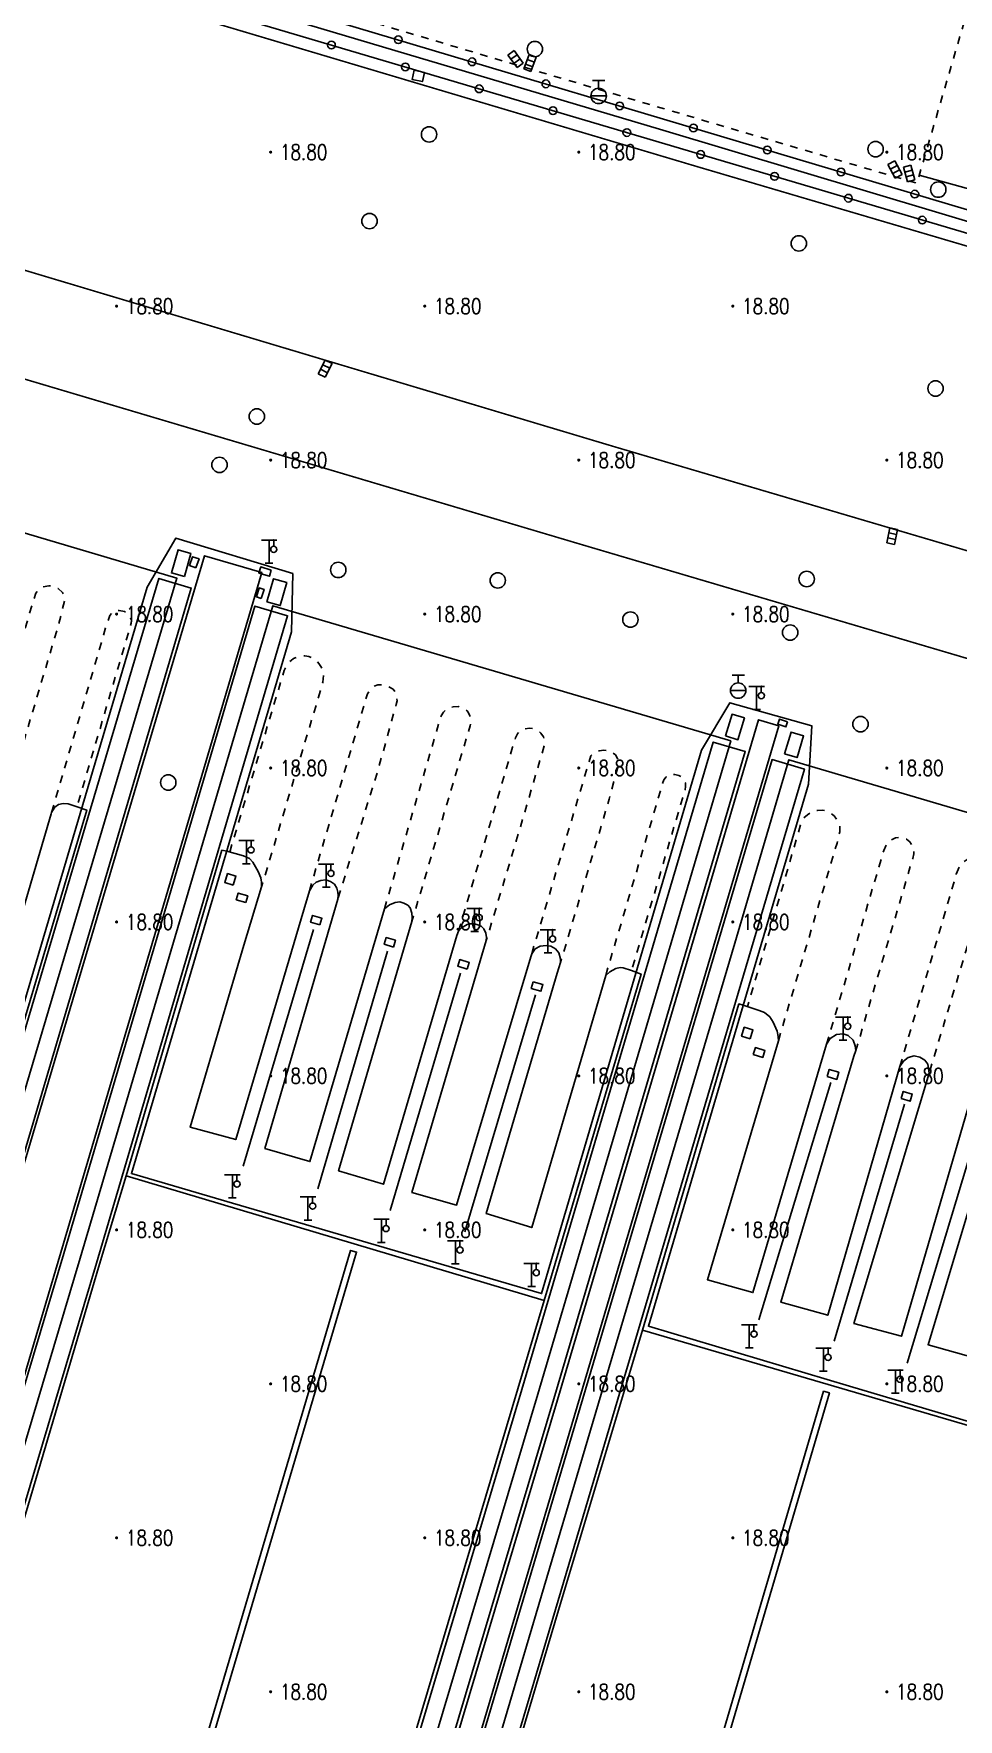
# Model space of a CAD drawing. Extents: x 404846 to 408477, y 3390929 to 3392894.
# Drawn here: x 406166 to 406226, y 3392022.6 to 3392132.1 of the extents above; entities that cross this region are included whole.
import ezdxf
from ezdxf.enums import TextEntityAlignment as Align

# ---------------------------------------------------------------- set-up
doc = ezdxf.new("R2010")
doc.units = 0
doc.header["$LTSCALE"] = 0.5
doc.header["$PDSIZE"] = 0.2
doc.linetypes.add('X6', pattern=[2, 1, -1])
doc.layers.get('0').update_dxf_attribs({"linetype": 'CONTINUOUS'})
for name, color, linetype in [('3221', 6, 'CONTINUOUS'), ('DLSS', 4, 'CONTINUOUS'), ('DMTZ', 3, 'CONTINUOUS'), ('FZTZ', 7, 'CONTINUOUS'), ('GCD', 1, 'CONTINUOUS'), ('GXYZ', 2, 'CONTINUOUS'), ('JMD', 6, 'CONTINUOUS'), ('SXSS', 5, 'CONTINUOUS'), ('ZBTZ', 3, 'CONTINUOUS')]:
    doc.layers.add(name, color=color, linetype=linetype)
doc.layers.add('ASSIST', color=7, linetype='CONTINUOUS', plot=False)
doc.styles.add('HZ', font='rs.shx', dxfattribs={"width": 0.8, "bigfont": 'hztxt.shx'})
doc.linetypes.add('10421', pattern='A,2,[150,AAA.SHX,S=0.5,R=0,X=0,Y=0.5],1e-11', length=2)
doc.linetypes.add('1161', pattern='A,0,[149,AAA.SHX,S=0.15,R=0,X=0,Y=0],-1.6', length=1.6)
doc.linetypes.add('444', pattern='A,4.5,[145,AAA.SHX,S=1,R=0,X=0,Y=1],4.5,-0.5,[146,AAA.SHX,S=1,R=0,X=0,Y=0],-0.5', length=10)
doc.linetypes.add('447', pattern='A,8,-1,[148,AAA.SHX,S=1,R=0,X=0,Y=0],-1', length=10)

# ---------------------------------------------------------------- blocks, each defined once
blk = doc.blocks.new('gc063')
for p, q in [((-1, 3), (1, 3)), ((0, 0), (0, 3)), ((0.6, 3), (0.6, 2.2)), ((-0.5, 0), (0.5, 0))]:
    blk.add_line(p, q)
blk.add_circle((0.6, 1.8), 0.4)
blk.add_point((0.6, 3))
blk.add_point((0.6, 3))
blk = doc.blocks.new('GC200')
at = {"linetype": 'Continuous', "const_width": 0.2, "flags": 128}
blk.add_lwpolyline([(-0.1, 0, 1), (0.1, 0, 1)], format="xyb", close=True, dxfattribs=at)
blk = doc.blocks.new('gc188')
blk.add_circle((0, 0), 1)
blk = doc.blocks.new('gc041')
for p, q in [((-1, 0.5), (1, 0.5)), ((-1, -0.5), (-1, 0.5)), ((-0.33, 0.5), (-0.33, -0.5)), ((0.33, 0.5), (0.33, -0.5)), ((1, 0.5), (1, -0.5)), ((1, -0.5), (-1, -0.5))]:
    blk.add_line(p, q)
blk = doc.blocks.new('gc133')
for p, q in [((-1, 0), (1, 0)), ((-0.8, 2), (0.8, 2)), ((0, 1), (0, 2))]:
    blk.add_line(p, q)
blk.add_circle((0, 0), 1)
blk = doc.blocks.new('gc170')
at = {"linetype": 'Continuous'}
blk.add_circle((0, 0), 0.5, dxfattribs=at)

msp = doc.modelspace()

# ---------------------------------------------------------------- linework, layer by layer
at = {"layer": '3221', "color": 6}
for points in [[(406139.516, 3391976.278, 18.672), (406156.356, 3392033.027, 18.817), (406175.268, 3392096.705, 18.795), (406145.551, 3392105.531, 18.795), (406126.639, 3392041.852, 18.817), (406126.637, 3392041.846, 18.817), (406109.792, 3391985.08, 18.672)], [(406189.698, 3392013.546, 18.654), (406198.701, 3392043.718, 18.959), (406211.224, 3392086.141, 18.67), (406181.493, 3392094.918, 18.67), (406168.982, 3392052.538, 18.959), (406159.992, 3392022.41, 18.654)], [(406118.105, 3391757.835, 18.986), (406127.298, 3391788.966, 18.837), (406136.724, 3391820.826, 18.808), (406141.721, 3391837.566, 18.808), (406147.57, 3391857.138, 18.808), (406154.803, 3391881.588, 18.747), (406162.354, 3391906.986, 18.735), (406168.627, 3391928.256, 18.832), (406172.558, 3391941.617, 18.865), (406188.104, 3391994.011, 18.789), (406188.096, 3391993.982, 18.789), (406198.76, 3392030.051, 18.76), (406211.491, 3392073.007, 18.649), (406215.005, 3392084.915, 18.649), (406244.737, 3392076.141, 18.649)]]:
    msp.add_polyline3d(points, dxfattribs=at)
at = {"layer": 'ASSIST', "linetype": 'Continuous', "flags": 128}
for points, elevation in [([(406232.757, 3392118.789), (406169.645, 3392137.658), (406129.565, 3392149.589), (406071.696, 3392166.666)], 18.853), ([(406166.131, 3392137.019), (406235.242, 3392116.532), (406238.559, 3392115.699), (406241.642, 3392116.102), (406243.008, 3392116.595), (406245.947, 3392118.69)], 18.88)]:
    msp.add_lwpolyline(points, dxfattribs=dict(at, elevation=elevation))
at = {"layer": 'DLSS', "linetype": 'Continuous', "const_width": 0.1, "flags": 128}
for points, elevation in [([(405956.742, 3392178.449), (406005.467, 3392164.024), (406051.337, 3392150.407), (406087.518, 3392139.758), (406125.857, 3392128.358), (406161.319, 3392117.927), (406203.686, 3392105.242), (406244.726, 3392093.133), (406283.477, 3392081.6), (406308.291, 3392074.282)], 18.633), ([(406166.707, 3392136.046), (406209.102, 3392123.422)], 18.552), ([(406209.102, 3392123.422), (406237.762, 3392114.973)], 18.559), ([(406159.395, 3392111.42), (406201.788, 3392098.818)], 18.552), ([(406201.788, 3392098.818), (406242.81, 3392086.697)], 18.569)]:
    msp.add_lwpolyline(points, dxfattribs=dict(at, elevation=elevation))
at = {"layer": 'DLSS', "linetype": 'X6', "flags": 128}
for points, elevation in [([(406055.04, 3392172.216), (406060.618, 3392170.619), (406060.796, 3392170.085), (406060.985, 3392169.945), (406061.188, 3392169.897), (406061.483, 3392169.971), (406061.694, 3392170.263), (406126.44, 3392151.074), (406127.843, 3392150.615), (406166.856, 3392139.042), (406174.754, 3392136.763), (406174.891, 3392136.226), (406175.131, 3392136.084), (406175.408, 3392136.059), (406175.603, 3392136.099), (406175.909, 3392136.402), (406206.394, 3392127.344), (406223.304, 3392122.36), (406227.496, 3392136.638), (406234.773, 3392134.505), (406236.258, 3392134.046), (406250.889, 3392129.777)], 18.843), ([(406162.315, 3392082.916), (406165.903, 3392095.095), (406166.109, 3392095.735), (406166.285, 3392095.953), (406166.578, 3392096.143), (406166.949, 3392096.213), (406167.266, 3392096.185), (406167.566, 3392096.035), (406167.839, 3392095.769), (406167.978, 3392095.482), (406167.999, 3392095.285), (406167.568, 3392093.622), (406164.286, 3392082.594)], 18.78), ([(406167.141, 3392081.493), (406170.727, 3392093.765), (406170.919, 3392094.279), (406171.075, 3392094.464), (406171.239, 3392094.578), (406171.515, 3392094.617), (406171.861, 3392094.535), (406172.078, 3392094.417), (406172.205, 3392094.229), (406172.32, 3392093.976), (406172.308, 3392093.784), (406168.794, 3392081.904)], 18.72), ([(406178.7, 3392078.923), (406182.229, 3392090.702), (406182.462, 3392091.152), (406182.682, 3392091.358), (406182.849, 3392091.482), (406183.249, 3392091.637), (406183.582, 3392091.668), (406183.842, 3392091.617), (406184.112, 3392091.505), (406184.294, 3392091.36), (406184.493, 3392091.17), (406184.624, 3392090.98), (406184.71, 3392090.762), (406184.785, 3392090.486), (406184.753, 3392089.946), (406180.774, 3392076.666)], 18.848), ([(406183.877, 3392076.405), (406187.483, 3392088.674), (406187.648, 3392089.197), (406187.855, 3392089.523), (406188.07, 3392089.696), (406188.318, 3392089.789), (406188.709, 3392089.79), (406189.015, 3392089.669), (406189.315, 3392089.492), (406189.464, 3392089.271), (406189.53, 3392089.008), (406189.561, 3392088.744), (406189.509, 3392088.507), (406188.324, 3392084.227), (406185.71, 3392075.851)], 18.797), ([(406188.745, 3392075.225), (406192.423, 3392087.764), (406192.576, 3392088.011), (406192.829, 3392088.247), (406193.202, 3392088.36), (406193.544, 3392088.377), (406193.907, 3392088.26), (406194.157, 3392088.053), (406194.298, 3392087.765), (406194.356, 3392087.45), (406194.307, 3392087.128), (406190.532, 3392074.42)], 18.77), ([(406193.56, 3392073.771), (406197.064, 3392085.74), (406197.26, 3392086.343), (406197.375, 3392086.601), (406197.558, 3392086.795), (406197.811, 3392086.926), (406198.167, 3392086.968), (406198.407, 3392086.931), (406198.694, 3392086.807), (406198.897, 3392086.652), (406199.067, 3392086.393), (406199.163, 3392086.076), (406199.122, 3392085.819), (406197.304, 3392079.639), (406195.353, 3392073.179)], 18.801), ([(406198.309, 3392072.319), (406202.031, 3392084.809), (406202.152, 3392085.167), (406202.36, 3392085.358), (406202.675, 3392085.484), (406202.977, 3392085.535), (406203.241, 3392085.5), (406203.536, 3392085.405), (406203.746, 3392085.229), (406203.897, 3392084.963), (406203.927, 3392084.716), (406203.893, 3392084.421), (406203.338, 3392082.355), (406200.173, 3392071.738)], 18.766), ([(406203.106, 3392070.912), (406206.801, 3392083.362), (406206.89, 3392083.614), (406207.036, 3392083.799), (406207.288, 3392083.941), (406207.587, 3392083.957), (406207.846, 3392083.898), (406208.113, 3392083.74), (406208.206, 3392083.607), (406208.283, 3392083.422), (406208.281, 3392083.167), (406208.258, 3392082.968), (406204.789, 3392071.234)], 18.81), ([(406214.318, 3392066.669), (406218.124, 3392079.501), (406218.308, 3392080.23), (406218.304, 3392080.604), (406218.168, 3392080.94), (406217.94, 3392081.278), (406217.58, 3392081.537), (406217.176, 3392081.65), (406216.863, 3392081.628), (406216.503, 3392081.54), (406216.201, 3392081.341), (406215.961, 3392081.123), (406215.818, 3392080.874), (406212.32, 3392068.888)], 18.75), ([(406217.448, 3392066.436), (406221.158, 3392079.024), (406221.362, 3392079.477), (406221.598, 3392079.683), (406221.929, 3392079.849), (406222.298, 3392079.863), (406222.631, 3392079.759), (406222.846, 3392079.584), (406223.003, 3392079.363), (406223.101, 3392079.052), (406223.103, 3392078.815), (406223.039, 3392078.501), (406219.348, 3392066.041)], 18.75), ([(406222.212, 3392064.994), (406225.868, 3392077.474), (406226.061, 3392077.963), (406226.307, 3392078.273), (406226.637, 3392078.472), (406226.971, 3392078.475), (406227.411, 3392078.37), (406227.635, 3392078.192), (406227.857, 3392077.812), (406227.929, 3392077.508), (406227.896, 3392077.26), (406226.948, 3392074.015), (406224.103, 3392064.556)], 18.718)]:
    msp.add_lwpolyline(points, dxfattribs=dict(at, elevation=elevation))
at = {"layer": 'DMTZ', "linetype": '10421', "flags": 128}
for points, elevation in [([(406142.511, 3392089.689), (406143.994, 3392089.239), (406144.089, 3392089.181), (406144.224, 3392089.015), (406144.709, 3392088.208), (406144.903, 3392087.685), (406140.146, 3392071.794), (406143.144, 3392070.853), (406147.913, 3392087.069), (406148.097, 3392087.32), (406148.306, 3392087.552), (406148.476, 3392087.663), (406148.734, 3392087.724), (406149.03, 3392087.712), (406149.267, 3392087.646), (406149.521, 3392087.502), (406149.656, 3392087.345), (406149.789, 3392087.147), (406149.812, 3392086.768), (406149.756, 3392086.469), (406144.959, 3392070.337), (406147.947, 3392069.493), (406149.057, 3392073.27), (406152.725, 3392085.672), (406152.901, 3392085.916), (406153.068, 3392086.123), (406153.351, 3392086.253), (406153.565, 3392086.324), (406153.858, 3392086.361), (406154.134, 3392086.282), (406154.384, 3392086.061), (406154.576, 3392085.688), (406154.597, 3392085.38), (406154.569, 3392085.138), (406149.744, 3392068.944), (406152.719, 3392068.043), (406157.56, 3392084.385), (406157.843, 3392084.71), (406158.132, 3392084.882), (406158.507, 3392084.963), (406158.814, 3392084.896), (406159.157, 3392084.743), (406159.349, 3392084.416), (406159.431, 3392084.115), (406159.43, 3392083.755), (406154.526, 3392067.511), (406157.533, 3392066.649), (406162.315, 3392082.916), (406162.452, 3392083.141), (406162.618, 3392083.319), (406162.789, 3392083.424), (406163.006, 3392083.506), (406163.29, 3392083.522), (406163.674, 3392083.409), (406163.96, 3392083.237), (406164.137, 3392083.009), (406164.286, 3392082.594), (406159.337, 3392066.115), (406162.342, 3392065.224), (406167.114, 3392081.405), (406167.141, 3392081.493), (406167.347, 3392081.838), (406167.584, 3392082.016), (406167.878, 3392082.067), (406168.22, 3392082.042), (406168.736, 3392081.875), (406169.424, 3392081.646), (406163.135, 3392060.544), (406135.957, 3392068.541), (406142.381, 3392089.727), (406142.511, 3392089.689)], 19.078), ([(406178.503, 3392078.975), (406179.606, 3392078.683), (406179.975, 3392078.506), (406180.205, 3392078.264), (406180.556, 3392077.657), (406180.725, 3392077.256), (406180.759, 3392076.958), (406180.774, 3392076.666), (406179.616, 3392072.877), (406176.143, 3392061.047), (406179.091, 3392060.24), (406183.509, 3392075.165), (406183.877, 3392076.405), (406184.101, 3392076.779), (406184.305, 3392076.958), (406184.609, 3392077.083), (406184.937, 3392077.116), (406185.238, 3392076.999), (406185.495, 3392076.842), (406185.645, 3392076.582), (406185.722, 3392076.324), (406185.732, 3392076.088), (406185.71, 3392075.851), (406180.983, 3392059.675), (406183.903, 3392058.821), (406188.745, 3392075.225), (406189.064, 3392075.49), (406189.438, 3392075.646), (406189.753, 3392075.678), (406190.011, 3392075.595), (406190.254, 3392075.466), (406190.422, 3392075.29), (406190.531, 3392074.96), (406190.542, 3392074.641), (406190.532, 3392074.42), (406185.767, 3392058.216), (406188.676, 3392057.346), (406193.454, 3392073.497), (406193.56, 3392073.771), (406193.741, 3392073.992), (406194.117, 3392074.215), (406194.267, 3392074.251), (406194.59, 3392074.25), (406194.806, 3392074.2), (406195.016, 3392074.104), (406195.192, 3392073.928), (406195.318, 3392073.655), (406195.37, 3392073.378), (406195.353, 3392073.179), (406190.525, 3392056.817), (406193.424, 3392055.987), (406198.243, 3392072.11), (406198.309, 3392072.319), (406198.535, 3392072.624), (406198.851, 3392072.812), (406199.233, 3392072.859), (406199.556, 3392072.815), (406199.848, 3392072.643), (406200.066, 3392072.364), (406200.167, 3392071.993), (406200.173, 3392071.738), (406199.956, 3392071.046), (406195.353, 3392055.441), (406198.311, 3392054.533), (406203.106, 3392070.912), (406203.372, 3392071.148), (406203.772, 3392071.348), (406204.05, 3392071.423), (406204.247, 3392071.401), (406204.789, 3392071.234), (406205.401, 3392070.989), (406199.12, 3392049.804), (406171.97, 3392057.893), (406178.198, 3392079.039), (406178.503, 3392078.975)], 19.095), ([(406212.042, 3392068.982), (406213.074, 3392068.635), (406213.408, 3392068.492), (406213.756, 3392068.227), (406213.985, 3392067.868), (406214.246, 3392067.278), (406214.308, 3392066.933), (406214.318, 3392066.669), (406209.711, 3392051.141), (406212.668, 3392050.304), (406217.448, 3392066.436), (406217.683, 3392066.819), (406218.099, 3392067.068), (406218.518, 3392067.12), (406218.859, 3392067.001), (406219.172, 3392066.708), (406219.306, 3392066.34), (406219.348, 3392066.041), (406219.227, 3392065.661), (406214.48, 3392049.679), (406217.524, 3392048.84), (406222.212, 3392064.994), (406222.443, 3392065.333), (406222.744, 3392065.57), (406223.13, 3392065.678), (406223.492, 3392065.6), (406223.826, 3392065.393), (406224.011, 3392065.142), (406224.072, 3392064.861), (406224.103, 3392064.556), (406219.227, 3392048.307), (406222.308, 3392047.467), (406227.077, 3392063.819), (406227.188, 3392063.974), (406227.535, 3392064.235), (406227.942, 3392064.324), (406228.203, 3392064.306), (406228.497, 3392064.151), (406228.746, 3392063.934), (406228.863, 3392063.656), (406228.955, 3392063.298), (406224.041, 3392046.915), (406227.057, 3392046.07), (406231.824, 3392062.181), (406231.91, 3392062.402), (406232.061, 3392062.577), (406232.396, 3392062.803), (406232.78, 3392062.899), (406233.068, 3392062.848), (406233.396, 3392062.682), (406233.573, 3392062.475), (406233.696, 3392062.259), (406233.702, 3392061.99), (406233.696, 3392061.726), (406228.842, 3392045.457), (406231.854, 3392044.6), (406236.592, 3392060.782), (406236.754, 3392061.061), (406237.133, 3392061.349), (406237.483, 3392061.456), (406237.784, 3392061.451), (406238.13, 3392061.382), (406238.304, 3392061.336), (406238.972, 3392061.043), (406232.634, 3392039.927), (406205.505, 3392047.861), (406211.751, 3392069.057), (406212.042, 3392068.982)], 19.08)]:
    msp.add_lwpolyline(points, close=True, dxfattribs=dict(at, elevation=elevation))
at = {"layer": 'FZTZ', "linetype": 'Continuous', "flags": 128}
for points, elevation in [([(406190.666, 3392129.701), (406191.341, 3392129.559), (406191.215, 3392128.962), (406190.54, 3392129.104), (406190.666, 3392129.701)], 18.973), ([(406176.511, 3392097.378), (406176.712, 3392097.957), (406176.289, 3392098.103), (406176.089, 3392097.524), (406176.511, 3392097.378)], 20.188), ([(406181.396, 3392097.231), (406180.716, 3392097.438), (406180.596, 3392097.044), (406181.276, 3392096.837), (406181.396, 3392097.231)], 19.77), ([(406180.743, 3392095.39), (406180.928, 3392095.976), (406180.62, 3392096.073), (406180.435, 3392095.488), (406180.743, 3392095.39)], 19.38), ([(406214.917, 3392087.38), (406214.38, 3392087.553), (406214.273, 3392087.218), (406214.81, 3392087.045), (406214.917, 3392087.38)], 19.499), ([(406178.921, 3392076.775), (406179.104, 3392077.354), (406178.56, 3392077.526), (406178.377, 3392076.947), (406178.921, 3392076.775)], 20.823), ([(406212.49, 3392066.792), (406212.667, 3392067.365), (406212.104, 3392067.539), (406211.927, 3392066.965), (406212.49, 3392066.792)], 20.826)]:
    msp.add_lwpolyline(points, close=True, dxfattribs=dict(at, elevation=elevation))
at = {"layer": 'JMD', "linetype": '447', "flags": 128}
for points, elevation in [([(406166.638, 3392137.783), (406206.595, 3392125.862)], 21.76), ([(406206.595, 3392125.862), (406238.173, 3392116.407)], 21.661)]:
    msp.add_lwpolyline(points, dxfattribs=dict(at, elevation=elevation))
at = {"layer": 'JMD', "linetype": '444', "flags": 128}
for points, elevation in [([(406136.239, 3392068.718), (406162.904, 3392060.944), (406173.342, 3392096.123), (406175.209, 3392099.315), (406182.791, 3392097.007), (406182.71, 3392093.224), (406172.32, 3392058.036), (406178.884, 3392056.105), (406198.944, 3392050.239), (406209.337, 3392085.544), (406211.163, 3392088.622), (406216.493, 3392087.114), (406216.282, 3392083.333), (406205.879, 3392048.124), (406218.931, 3392044.238)], 20.634), ([(406218.931, 3392044.238), (406232.41, 3392040.216), (406242.856, 3392075.451), (406244.769, 3392078.568), (406250.42, 3392077.007), (406263.906, 3392072.997), (406265.03, 3392064.193), (406262.329, 3392055.298), (406263.746, 3392054.783), (406257.2, 3392032.823), (406268.326, 3392029.606), (406278.775, 3392064.761), (406280.58, 3392067.944), (406287.848, 3392065.797)], 20.691), ([(406179.584, 3392058.523), (406184.149, 3392073.897)], 20.271), ([(406188.935, 3392072.491), (406184.431, 3392057.051)], 20.189), ([(406189.118, 3392055.648), (406193.681, 3392071.058)], 20.216), ([(406198.545, 3392069.644), (406193.963, 3392054.245)], 20.184), ([(406213.052, 3392048.541), (406217.725, 3392063.95)], 20.25), ([(406222.5, 3392062.543), (406217.932, 3392047.151)], 20.226), ([(406222.689, 3392045.716), (406227.301, 3392061.078)], 20.141)]:
    msp.add_lwpolyline(points, dxfattribs=dict(at, elevation=elevation))
at = {"layer": 'JMD', "linetype": 'Continuous', "flags": 128}
for points, elevation in [([(406179.738, 3392075.634), (406179.127, 3392075.817), (406179.257, 3392076.251), (406179.868, 3392076.068), (406179.738, 3392075.634)], 21.011), ([(406184.56, 3392074.186), (406183.948, 3392074.37), (406184.078, 3392074.804), (406184.691, 3392074.62), (406184.56, 3392074.186)], 21.004), ([(406189.332, 3392072.753), (406188.732, 3392072.933), (406188.863, 3392073.367), (406189.462, 3392073.187), (406189.332, 3392072.753)], 20.997), ([(406194.125, 3392071.313), (406193.503, 3392071.5), (406193.633, 3392071.934), (406194.255, 3392071.747), (406194.125, 3392071.313)], 20.99), ([(406198.408, 3392070.5), (406199.03, 3392070.313), (406198.899, 3392069.879), (406198.278, 3392070.066), (406198.408, 3392070.5)], 20.998), ([(406212.691, 3392065.763), (406213.304, 3392065.581), (406213.441, 3392066.041), (406212.827, 3392066.224), (406212.691, 3392065.763)], 21.075), ([(406217.484, 3392064.339), (406218.105, 3392064.155), (406218.242, 3392064.615), (406217.621, 3392064.799), (406217.484, 3392064.339)], 21.096), ([(406222.283, 3392062.913), (406222.875, 3392062.737), (406223.012, 3392063.197), (406222.42, 3392063.373), (406222.283, 3392062.913)], 21.092)]:
    msp.add_lwpolyline(points, close=True, dxfattribs=dict(at, elevation=elevation))
at = {"layer": 'SXSS', "linetype": 'Continuous', "flags": 128}
for points, elevation in [([(406128.072, 3391855.739), (406119.87, 3391827.953), (406111.958, 3391801.309), (406108.64, 3391790.16), (406109.023, 3391790.046), (406112.341, 3391801.195), (406120.254, 3391827.84), (406128.455, 3391855.626), (406128.455, 3391855.625), (406131.254, 3391865.077), (406138.742, 3391890.282), (406146.928, 3391917.813), (406146.928, 3391917.814), (406186.932, 3392052.936), (406186.549, 3392053.049), (406146.544, 3391917.927)], 18.735), ([(406209.824, 3392018.671), (406217.251, 3392043.901), (406217.635, 3392043.788), (406210.208, 3392018.558), (406210.208, 3392018.557), (406197.774, 3391976.516), (406182.073, 3391923.47)], 18.802)]:
    msp.add_lwpolyline(points, dxfattribs=dict(at, elevation=elevation))
at = {"layer": 'ZBTZ', "linetype": '1161', "flags": 128}
for points, elevation in [([(406223.458, 3392122.886), (406234.493, 3392119.823), (406234.714, 3392119.831), (406235.133, 3392120.022), (406235.353, 3392120.274), (406235.56, 3392120.569), (406236.32, 3392123.091), (406236.478, 3392123.311), (406236.722, 3392123.351), (406238.352, 3392122.856), (406238.847, 3392122.881), (406240.098, 3392123.351), (406241.065, 3392123.984), (406242.589, 3392125.294), (406244.699, 3392127.37), (406245.471, 3392127.912), (406245.981, 3392127.983), (406246.598, 3392127.74), (406246.918, 3392127.559), (406247.183, 3392127.077)], 19.012), ([(406205.505, 3392047.861), (406200.042, 3392029.671), (406189.343, 3391993.643), (406173.798, 3391941.25), (406169.867, 3391927.891), (406163.624, 3391906.609), (406156.073, 3391881.211), (406148.84, 3391856.76), (406142.99, 3391837.187), (406137.988, 3391820.45), (406128.562, 3391788.592), (406119.339, 3391757.469), (406111.434, 3391730.771), (406108.954, 3391731.505), (406117.002, 3391758.61), (406126.074, 3391789.328), (406135.501, 3391821.189), (406140.526, 3391837.923), (406146.375, 3391857.493), (406153.608, 3391881.943), (406161.158, 3391907.34), (406167.411, 3391928.611), (406171.334, 3391941.978), (406186.881, 3391994.374), (406197.556, 3392030.407), (406210.287, 3392073.363), (406214.344, 3392087.111), (406213.021, 3392087.515), (406199.98, 3392043.338), (406190.977, 3392013.165), (406188.438, 3392004.688), (406176.55, 3391964.64), (406167.315, 3391933.362), (406161.881, 3391915.057), (406153.761, 3391887.58), (406148.026, 3391868.255), (406144.994, 3391857.995), (406141.462, 3391846.064), (406136.688, 3391830.142), (406131.222, 3391811.658), (406124.421, 3391788.827), (406117.093, 3391764.049), (406107.545, 3391731.773), (406108.914, 3391731.379), (406117.026, 3391758.667), (406126.08, 3391789.326), (406135.507, 3391821.188), (406140.502, 3391837.93), (406146.351, 3391857.5), (406153.583, 3391881.95), (406161.134, 3391907.348), (406167.385, 3391928.622), (406171.317, 3391941.983), (406186.864, 3391994.379)], 18.804), ([(406171.97, 3392057.893), (406170.255, 3392052.16), (406161.305, 3392022.025), (406158.771, 3392013.539), (406146.881, 3391973.409), (406137.633, 3391942.178), (406132.189, 3391923.854), (406124.069, 3391896.372), (406118.334, 3391877.049), (406115.299, 3391866.779), (406111.769, 3391854.855), (406106.998, 3391838.92), (406101.542, 3391820.468), (406094.74, 3391797.636), (406087.404, 3391772.829), (406077.872, 3391740.618), (406076.297, 3391735.343)], 18.804), ([(406076.297, 3391735.343), (406103.507, 3391727.246), (406105.095, 3391732.551), (406114.601, 3391764.786), (406121.929, 3391789.567), (406128.731, 3391812.398), (406134.195, 3391830.879), (406138.939, 3391846.814), (406142.471, 3391858.742), (406145.503, 3391869.003), (406151.238, 3391888.327), (406159.357, 3391915.804), (406164.801, 3391934.103), (406174.117, 3391965.375), (406185.9, 3392005.47), (406188.425, 3392013.926), (406199.12, 3392049.804)], 18.799)]:
    msp.add_lwpolyline(points, dxfattribs=dict(at, elevation=elevation))
for points, elevation in [([(406175.756, 3392096.816), (406174.921, 3392097.053), (406175.349, 3392098.556), (406176.183, 3392098.319), (406175.756, 3392096.816)], 18.838), ([(406140.778, 3391975.904), (406123.308, 3391916.916), (406117.777, 3391898.23), (406113.103, 3391882.532), (406108.929, 3391868.443), (406104.59, 3391853.722), (406097.981, 3391831.353), (406092.522, 3391812.931), (406087.466, 3391795.908), (406080.886, 3391773.695), (406071.082, 3391740.711), (406074.851, 3391739.595), (406084.929, 3391773.561), (406092.265, 3391798.371), (406099.067, 3391821.202), (406104.522, 3391839.652), (406109.287, 3391855.593), (406112.816, 3391867.513), (406115.851, 3391877.784), (406121.586, 3391897.108), (406129.706, 3391924.59), (406135.151, 3391942.915), (406144.364, 3391974.153), (406156.255, 3392014.287), (406158.79, 3392022.776), (406167.73, 3392052.91), (406180.779, 3392097.085), (406177.06, 3392098.167), (406157.604, 3392032.656), (406140.778, 3391975.904)], 18.808), ([(406155.296, 3392033.342), (406174.109, 3392096.688), (406176.2, 3392096.067), (406157.461, 3392032.699), (406140.622, 3391975.951), (406123.162, 3391916.959), (406117.63, 3391898.274), (406112.956, 3391882.575), (406108.782, 3391868.486), (406104.392, 3391853.781), (406097.783, 3391831.411), (406092.324, 3391812.99), (406087.268, 3391795.967), (406080.688, 3391773.754), (406071.497, 3391742.696), (406069.388, 3391743.321), (406078.608, 3391774.37), (406085.189, 3391796.584), (406090.245, 3391813.607), (406095.704, 3391832.027), (406102.313, 3391854.397), (406106.678, 3391869.11), (406110.852, 3391883.2), (406115.527, 3391898.898), (406121.057, 3391917.582), (406138.497, 3391976.58), (406155.296, 3392033.342)], 18.837), ([(406181.117, 3392095.171), (406181.545, 3392096.674), (406182.408, 3392096.429), (406181.98, 3392094.926), (406181.117, 3392095.171)], 18.829), ([(406156.404, 3392014.243), (406144.513, 3391974.109), (406135.304, 3391942.867), (406129.896, 3391924.534), (406121.775, 3391897.052), (406116.04, 3391877.728), (406113.005, 3391867.457), (406109.476, 3391855.537), (406104.67, 3391839.608), (406099.215, 3391821.158), (406092.413, 3391798.327), (406085.076, 3391773.517), (406075.617, 3391741.504), (406077.719, 3391740.881), (406087.168, 3391772.898), (406094.504, 3391797.707), (406101.305, 3391820.538), (406106.761, 3391838.99), (406111.521, 3391854.929), (406115.051, 3391866.852), (406118.086, 3391877.122), (406123.821, 3391896.446), (406131.942, 3391923.928), (406137.386, 3391942.251), (406146.628, 3391973.484), (406158.518, 3392013.614), (406161.052, 3392022.094), (406170.042, 3392052.224), (406182.454, 3392094.268), (406180.333, 3392094.894), (406167.922, 3392052.853), (406158.932, 3392022.726), (406156.404, 3392014.243)], 18.79), ([(406210.885, 3392086.462), (406211.69, 3392086.219), (406212.115, 3392087.627), (406211.31, 3392087.87), (406210.885, 3392086.462)], 18.738), ([(406214.72, 3392085.305), (406215.534, 3392085.06), (406215.959, 3392086.468), (406215.145, 3392086.713), (406214.72, 3392085.305)], 18.738), ([(406188.671, 3392013.853), (406197.674, 3392044.023), (406210.085, 3392086.065), (406212.162, 3392085.452), (406199.75, 3392043.406), (406190.746, 3392013.233), (406188.238, 3392004.763), (406176.401, 3391964.679), (406167.101, 3391933.425), (406161.664, 3391915.121), (406153.545, 3391887.644), (406147.81, 3391868.319), (406144.778, 3391858.059), (406141.246, 3391846.128), (406136.516, 3391830.192), (406131.051, 3391811.709), (406124.249, 3391788.878), (406116.922, 3391764.1), (406107.447, 3391732.13), (406105.362, 3391732.748), (406114.848, 3391764.762), (406122.177, 3391789.493), (406128.979, 3391812.324), (406134.443, 3391830.805), (406139.14, 3391846.755), (406142.671, 3391858.682), (406145.703, 3391868.943), (406151.438, 3391888.267), (406159.558, 3391915.745), (406165.021, 3391934.038), (406174.302, 3391965.239), (406186.119, 3392005.405), (406188.671, 3392013.853)], 18.79), ([(406199.852, 3392029.727), (406212.583, 3392072.684), (406216.012, 3392084.304), (406213.905, 3392084.926), (406210.477, 3392073.307), (406197.746, 3392030.351), (406187.07, 3391994.317), (406171.524, 3391941.922), (406167.601, 3391928.556), (406161.348, 3391907.284), (406153.797, 3391881.886), (406146.565, 3391857.437), (406140.715, 3391837.867), (406135.69, 3391821.133), (406126.263, 3391789.272), (406117.192, 3391758.554), (406109.199, 3391731.638), (406111.3, 3391731.016), (406119.15, 3391757.526), (406128.373, 3391788.649), (406137.799, 3391820.506), (406142.801, 3391837.243), (406148.651, 3391856.817), (406155.884, 3391881.268), (406163.434, 3391906.665), (406169.677, 3391927.947), (406173.608, 3391941.306), (406189.154, 3391993.699), (406199.852, 3392029.727)], 18.785)]:
    msp.add_lwpolyline(points, close=True, dxfattribs=dict(at, elevation=elevation))

# ---------------------------------------------------------------- block references
at = {"layer": 'DLSS', "linetype": 'Continuous', "xscale": 0.5, "yscale": 0.5}
for p in [(406181.259, 3392097.678, 18.874), (406212.908, 3392088.178, 18.796), (406179.783, 3392078.163, 19.14), (406184.966, 3392076.631, 19.095), (406194.594, 3392073.758, 19.027), (406199.357, 3392072.372, 19.005), (406218.518, 3392066.701, 19.034), (406178.871, 3392056.452, 19.207), (406183.782, 3392055.022, 19.092), (406188.552, 3392053.566, 19.092), (406193.349, 3392052.171, 18.999), (406198.298, 3392050.699, 18.973), (406212.431, 3392046.711, 19.32), (406217.243, 3392045.201, 19.299), (406221.914, 3392043.778, 19.299)]:
    msp.add_blockref('gc063', p, dxfattribs=at)
at = {"layer": 'GCD', "linetype": 'Continuous'}
ref = msp.add_blockref('GC200', (406181.358, 3392124.379, 18.8), dxfattribs=dict(at, xscale=0.5, yscale=0.5, zscale=0.5))
ref.add_attrib('height', '18.80', dxfattribs={"linetype": 'Continuous', "height": 1, "style": 'HZ', "width": 0.8}).set_placement((406181.958, 3392124.379, 18.8), align=Align.MIDDLE_LEFT)
ref = msp.add_blockref('GC200', (406201.358, 3392124.379, 18.8), dxfattribs=dict(at, xscale=0.5, yscale=0.5, zscale=0.5))
ref.add_attrib('height', '18.80', dxfattribs={"linetype": 'Continuous', "height": 1, "style": 'HZ', "width": 0.8}).set_placement((406201.958, 3392124.379, 18.8), align=Align.MIDDLE_LEFT)
ref = msp.add_blockref('GC200', (406221.358, 3392124.379, 18.8), dxfattribs=dict(at, xscale=0.5, yscale=0.5, zscale=0.5))
ref.add_attrib('height', '18.80', dxfattribs={"linetype": 'Continuous', "height": 1, "style": 'HZ', "width": 0.8}).set_placement((406221.958, 3392124.379, 18.8), align=Align.MIDDLE_LEFT)
ref = msp.add_blockref('GC200', (406171.358, 3392114.379, 18.8), dxfattribs=dict(at, xscale=0.5, yscale=0.5, zscale=0.5))
ref.add_attrib('height', '18.80', dxfattribs={"linetype": 'Continuous', "height": 1, "style": 'HZ', "width": 0.8}).set_placement((406171.958, 3392114.379, 18.8), align=Align.MIDDLE_LEFT)
ref = msp.add_blockref('GC200', (406191.358, 3392114.379, 18.8), dxfattribs=dict(at, xscale=0.5, yscale=0.5, zscale=0.5))
ref.add_attrib('height', '18.80', dxfattribs={"linetype": 'Continuous', "height": 1, "style": 'HZ', "width": 0.8}).set_placement((406191.958, 3392114.379, 18.8), align=Align.MIDDLE_LEFT)
ref = msp.add_blockref('GC200', (406211.358, 3392114.379, 18.8), dxfattribs=dict(at, xscale=0.5, yscale=0.5, zscale=0.5))
ref.add_attrib('height', '18.80', dxfattribs={"linetype": 'Continuous', "height": 1, "style": 'HZ', "width": 0.8}).set_placement((406211.958, 3392114.379, 18.8), align=Align.MIDDLE_LEFT)
ref = msp.add_blockref('GC200', (406181.358, 3392104.379, 18.8), dxfattribs=dict(at, xscale=0.5, yscale=0.5, zscale=0.5))
ref.add_attrib('height', '18.80', dxfattribs={"linetype": 'Continuous', "height": 1, "style": 'HZ', "width": 0.8}).set_placement((406181.958, 3392104.379, 18.8), align=Align.MIDDLE_LEFT)
ref = msp.add_blockref('GC200', (406201.358, 3392104.379, 18.8), dxfattribs=dict(at, xscale=0.5, yscale=0.5, zscale=0.5))
ref.add_attrib('height', '18.80', dxfattribs={"linetype": 'Continuous', "height": 1, "style": 'HZ', "width": 0.8}).set_placement((406201.958, 3392104.379, 18.8), align=Align.MIDDLE_LEFT)
ref = msp.add_blockref('GC200', (406221.358, 3392104.379, 18.8), dxfattribs=dict(at, xscale=0.5, yscale=0.5, zscale=0.5))
ref.add_attrib('height', '18.80', dxfattribs={"linetype": 'Continuous', "height": 1, "style": 'HZ', "width": 0.8}).set_placement((406221.958, 3392104.379, 18.8), align=Align.MIDDLE_LEFT)
ref = msp.add_blockref('GC200', (406171.358, 3392094.379, 18.8), dxfattribs=dict(at, xscale=0.5, yscale=0.5, zscale=0.5))
ref.add_attrib('height', '18.80', dxfattribs={"linetype": 'Continuous', "height": 1, "style": 'HZ', "width": 0.8}).set_placement((406171.958, 3392094.379, 18.8), align=Align.MIDDLE_LEFT)
ref = msp.add_blockref('GC200', (406191.358, 3392094.379, 18.8), dxfattribs=dict(at, xscale=0.5, yscale=0.5, zscale=0.5))
ref.add_attrib('height', '18.80', dxfattribs={"linetype": 'Continuous', "height": 1, "style": 'HZ', "width": 0.8}).set_placement((406191.958, 3392094.379, 18.8), align=Align.MIDDLE_LEFT)
ref = msp.add_blockref('GC200', (406211.358, 3392094.379, 18.8), dxfattribs=dict(at, xscale=0.5, yscale=0.5, zscale=0.5))
ref.add_attrib('height', '18.80', dxfattribs={"linetype": 'Continuous', "height": 1, "style": 'HZ', "width": 0.8}).set_placement((406211.958, 3392094.379, 18.8), align=Align.MIDDLE_LEFT)
ref = msp.add_blockref('GC200', (406181.358, 3392084.379, 18.8), dxfattribs=dict(at, xscale=0.5, yscale=0.5, zscale=0.5))
ref.add_attrib('height', '18.80', dxfattribs={"linetype": 'Continuous', "height": 1, "style": 'HZ', "width": 0.8}).set_placement((406181.958, 3392084.379, 18.8), align=Align.MIDDLE_LEFT)
ref = msp.add_blockref('GC200', (406201.358, 3392084.379, 18.8), dxfattribs=dict(at, xscale=0.5, yscale=0.5, zscale=0.5))
ref.add_attrib('height', '18.80', dxfattribs={"linetype": 'Continuous', "height": 1, "style": 'HZ', "width": 0.8}).set_placement((406201.958, 3392084.379, 18.8), align=Align.MIDDLE_LEFT)
ref = msp.add_blockref('GC200', (406221.358, 3392084.379, 18.8), dxfattribs=dict(at, xscale=0.5, yscale=0.5, zscale=0.5))
ref.add_attrib('height', '18.80', dxfattribs={"linetype": 'Continuous', "height": 1, "style": 'HZ', "width": 0.8}).set_placement((406221.958, 3392084.379, 18.8), align=Align.MIDDLE_LEFT)
ref = msp.add_blockref('GC200', (406171.358, 3392074.379, 18.8), dxfattribs=dict(at, xscale=0.5, yscale=0.5, zscale=0.5))
ref.add_attrib('height', '18.80', dxfattribs={"linetype": 'Continuous', "height": 1, "style": 'HZ', "width": 0.8}).set_placement((406171.958, 3392074.379, 18.8), align=Align.MIDDLE_LEFT)
ref = msp.add_blockref('GC200', (406191.358, 3392074.379, 18.8), dxfattribs=dict(at, xscale=0.5, yscale=0.5, zscale=0.5))
ref.add_attrib('height', '18.80', dxfattribs={"linetype": 'Continuous', "height": 1, "style": 'HZ', "width": 0.8}).set_placement((406191.958, 3392074.379, 18.8), align=Align.MIDDLE_LEFT)
ref = msp.add_blockref('GC200', (406211.358, 3392074.379, 18.8), dxfattribs=dict(at, xscale=0.5, yscale=0.5, zscale=0.5))
ref.add_attrib('height', '18.80', dxfattribs={"linetype": 'Continuous', "height": 1, "style": 'HZ', "width": 0.8}).set_placement((406211.958, 3392074.379, 18.8), align=Align.MIDDLE_LEFT)
ref = msp.add_blockref('GC200', (406181.358, 3392064.379, 18.8), dxfattribs=dict(at, xscale=0.5, yscale=0.5, zscale=0.5))
ref.add_attrib('height', '18.80', dxfattribs={"linetype": 'Continuous', "height": 1, "style": 'HZ', "width": 0.8}).set_placement((406181.958, 3392064.379, 18.8), align=Align.MIDDLE_LEFT)
ref = msp.add_blockref('GC200', (406201.358, 3392064.379, 18.8), dxfattribs=dict(at, xscale=0.5, yscale=0.5, zscale=0.5))
ref.add_attrib('height', '18.80', dxfattribs={"linetype": 'Continuous', "height": 1, "style": 'HZ', "width": 0.8}).set_placement((406201.958, 3392064.379, 18.8), align=Align.MIDDLE_LEFT)
ref = msp.add_blockref('GC200', (406221.358, 3392064.379, 18.8), dxfattribs=dict(at, xscale=0.5, yscale=0.5, zscale=0.5))
ref.add_attrib('height', '18.80', dxfattribs={"linetype": 'Continuous', "height": 1, "style": 'HZ', "width": 0.8}).set_placement((406221.958, 3392064.379, 18.8), align=Align.MIDDLE_LEFT)
ref = msp.add_blockref('GC200', (406171.358, 3392054.379, 18.8), dxfattribs=dict(at, xscale=0.5, yscale=0.5, zscale=0.5))
ref.add_attrib('height', '18.80', dxfattribs={"linetype": 'Continuous', "height": 1, "style": 'HZ', "width": 0.8}).set_placement((406171.958, 3392054.379, 18.8), align=Align.MIDDLE_LEFT)
ref = msp.add_blockref('GC200', (406191.358, 3392054.379, 18.8), dxfattribs=dict(at, xscale=0.5, yscale=0.5, zscale=0.5))
ref.add_attrib('height', '18.80', dxfattribs={"linetype": 'Continuous', "height": 1, "style": 'HZ', "width": 0.8}).set_placement((406191.958, 3392054.379, 18.8), align=Align.MIDDLE_LEFT)
ref = msp.add_blockref('GC200', (406211.358, 3392054.379, 18.8), dxfattribs=dict(at, xscale=0.5, yscale=0.5, zscale=0.5))
ref.add_attrib('height', '18.80', dxfattribs={"linetype": 'Continuous', "height": 1, "style": 'HZ', "width": 0.8}).set_placement((406211.958, 3392054.379, 18.8), align=Align.MIDDLE_LEFT)
ref = msp.add_blockref('GC200', (406181.358, 3392044.379, 18.8), dxfattribs=dict(at, xscale=0.5, yscale=0.5, zscale=0.5))
ref.add_attrib('height', '18.80', dxfattribs={"linetype": 'Continuous', "height": 1, "style": 'HZ', "width": 0.8}).set_placement((406181.958, 3392044.379, 18.8), align=Align.MIDDLE_LEFT)
ref = msp.add_blockref('GC200', (406201.358, 3392044.379, 18.8), dxfattribs=dict(at, xscale=0.5, yscale=0.5, zscale=0.5))
ref.add_attrib('height', '18.80', dxfattribs={"linetype": 'Continuous', "height": 1, "style": 'HZ', "width": 0.8}).set_placement((406201.958, 3392044.379, 18.8), align=Align.MIDDLE_LEFT)
ref = msp.add_blockref('GC200', (406221.358, 3392044.379, 18.8), dxfattribs=dict(at, xscale=0.5, yscale=0.5, zscale=0.5))
ref.add_attrib('height', '18.80', dxfattribs={"linetype": 'Continuous', "height": 1, "style": 'HZ', "width": 0.8}).set_placement((406221.958, 3392044.379, 18.8), align=Align.MIDDLE_LEFT)
ref = msp.add_blockref('GC200', (406171.358, 3392034.379, 18.8), dxfattribs=dict(at, xscale=0.5, yscale=0.5, zscale=0.5))
ref.add_attrib('height', '18.80', dxfattribs={"linetype": 'Continuous', "height": 1, "style": 'HZ', "width": 0.8}).set_placement((406171.958, 3392034.379, 18.8), align=Align.MIDDLE_LEFT)
ref = msp.add_blockref('GC200', (406191.358, 3392034.379, 18.8), dxfattribs=dict(at, xscale=0.5, yscale=0.5, zscale=0.5))
ref.add_attrib('height', '18.80', dxfattribs={"linetype": 'Continuous', "height": 1, "style": 'HZ', "width": 0.8}).set_placement((406191.958, 3392034.379, 18.8), align=Align.MIDDLE_LEFT)
ref = msp.add_blockref('GC200', (406211.358, 3392034.379, 18.8), dxfattribs=dict(at, xscale=0.5, yscale=0.5, zscale=0.5))
ref.add_attrib('height', '18.80', dxfattribs={"linetype": 'Continuous', "height": 1, "style": 'HZ', "width": 0.8}).set_placement((406211.958, 3392034.379, 18.8), align=Align.MIDDLE_LEFT)
ref = msp.add_blockref('GC200', (406181.358, 3392024.379, 18.8), dxfattribs=dict(at, xscale=0.5, yscale=0.5, zscale=0.5))
ref.add_attrib('height', '18.80', dxfattribs={"linetype": 'Continuous', "height": 1, "style": 'HZ', "width": 0.8}).set_placement((406181.958, 3392024.379, 18.8), align=Align.MIDDLE_LEFT)
ref = msp.add_blockref('GC200', (406201.358, 3392024.379, 18.8), dxfattribs=dict(at, xscale=0.5, yscale=0.5, zscale=0.5))
ref.add_attrib('height', '18.80', dxfattribs={"linetype": 'Continuous', "height": 1, "style": 'HZ', "width": 0.8}).set_placement((406201.958, 3392024.379, 18.8), align=Align.MIDDLE_LEFT)
ref = msp.add_blockref('GC200', (406221.358, 3392024.379, 18.8), dxfattribs=dict(at, xscale=0.5, yscale=0.5, zscale=0.5))
ref.add_attrib('height', '18.80', dxfattribs={"linetype": 'Continuous', "height": 1, "style": 'HZ', "width": 0.8}).set_placement((406221.958, 3392024.379, 18.8), align=Align.MIDDLE_LEFT)
at = {"layer": 'GXYZ', "linetype": 'Continuous', "xscale": 0.5, "yscale": 0.5}
for name, p in [('gc188', (406198.511, 3392131.073, 18.647)), ('gc133', (406202.651, 3392128.029, 19.19)), ('gc188', (406191.642, 3392125.529, 18.889)), ('gc188', (406220.628, 3392124.571, 19.058)), ('gc188', (406224.698, 3392121.945, 19.104)), ('gc188', (406187.777, 3392119.9, 18.953)), ('gc188', (406215.645, 3392118.452, 19.086)), ('gc188', (406224.521, 3392109.027, 19.055)), ('gc188', (406180.462, 3392107.207, 18.673)), ('gc188', (406178.037, 3392104.067, 18.673)), ('gc188', (406185.748, 3392097.244, 18.791)), ('gc188', (406216.156, 3392096.653, 18.827)), ('gc188', (406196.102, 3392096.561, 18.567)), ('gc188', (406204.711, 3392094.02, 18.817)), ('gc188', (406215.083, 3392093.177, 18.827)), ('gc133', (406211.71, 3392089.408, 18.872)), ('gc188', (406219.651, 3392087.225, 18.876)), ('gc188', (406174.711, 3392083.437, 18.762))]:
    msp.add_blockref(name, p, dxfattribs=at)
for p, rotation in [((406197.259, 3392130.425, 18.667), 126.0038477449366), ((406198.193, 3392130.164, 18.647), 69.968575381141), ((406221.887, 3392123.256, 18.988), 118.3835090696961), ((406222.809, 3392122.991, 18.988), 104.8617051046084), ((406184.901, 3392110.315, 18.731), 243.1270383889799), ((406221.7, 3392099.437, 18.841), 79.02130854420804)]:
    msp.add_blockref('gc041', p, dxfattribs=dict(at, rotation=rotation))
at = {"layer": 'ZBTZ', "linetype": 'Continuous', "xscale": 0.5, "yscale": 0.5}
for p, rotation in [((406185.306, 3392131.335), 343.4882716299653), ((406189.643, 3392131.679), 163.354575177929), ((406190.1, 3392129.914), 343.4882716299653), ((406194.433, 3392130.247), 163.354575177929), ((406199.224, 3392128.815), 163.354575177929), ((406194.894, 3392128.493), 343.4882716299653), ((406199.688, 3392127.072), 343.4882716299653), ((406204.014, 3392127.382), 163.354575177929), ((406204.481, 3392125.651), 343.4882716299653), ((406208.805, 3392125.95), 163.354575177929), ((406209.275, 3392124.229), 343.4882716299653), ((406213.595, 3392124.518), 163.354575177929), ((406218.386, 3392123.086), 163.354575177929), ((406214.069, 3392122.808), 343.4882716299653), ((406218.863, 3392121.387), 343.4882716299653), ((406223.176, 3392121.653), 163.354575177929), ((406223.657, 3392119.966), 343.4882716299653)]:
    msp.add_blockref('gc170', p, dxfattribs=dict(at, rotation=rotation))

doc.saveas('drawing.dxf')
